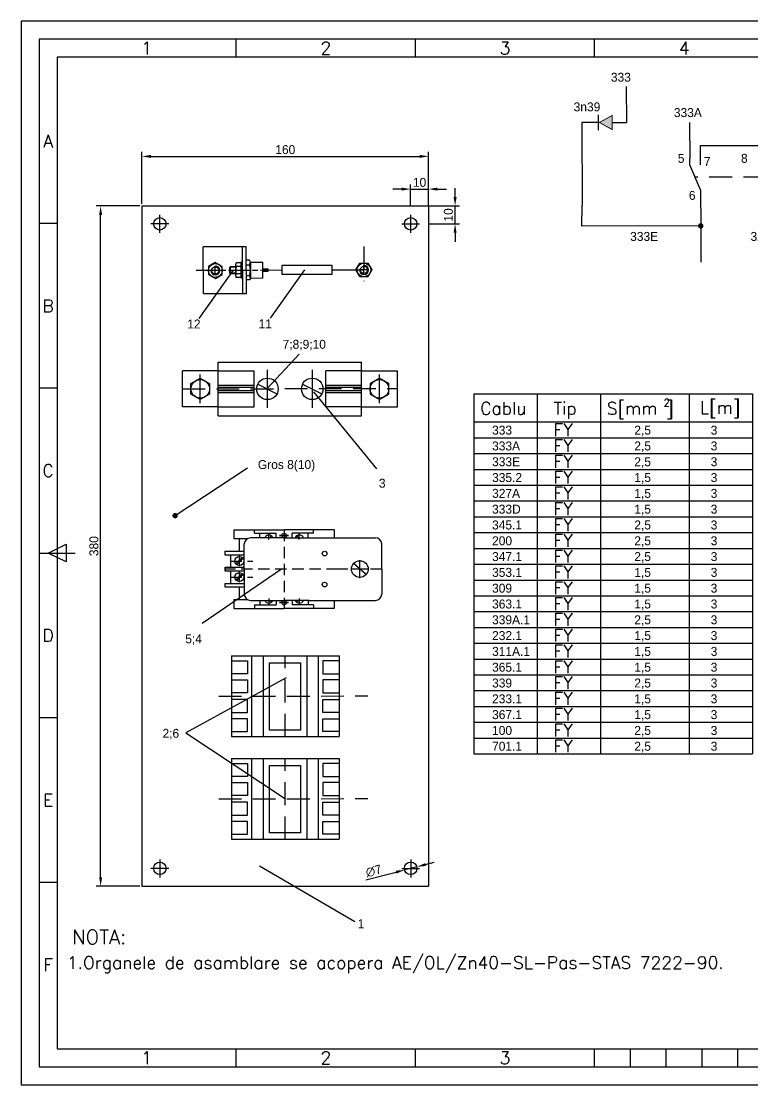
# Model space of a CAD drawing. Header units: millimetres. Extents: x 8 to 848, y 9 to 306.
# Drawn here: x 8.4 to 212.5, y 9.5 to 306.5 of the extents above; entities that cross this region are included whole.
import ezdxf
from ezdxf.enums import TextEntityAlignment as Align

# ---------------------------------------------------------------- set-up
doc = ezdxf.new("R2010")
doc.units = ezdxf.units.MM
for name, pattern in [('AM_ISO08W050x2', [9, 6, -0.75, 1.5, -0.75]), ('DASHDOT2', [12.7, 6.35, -3.175, 0, -3.175]), ('DASHED2', [9.525, 6.35, -3.175]), ('HIDDEN2', [4.7625, 3.175, -1.5875])]:
    doc.linetypes.add(name, pattern=pattern)
for name, color, linetype in [('AXE', 1, 'DASHDOT2'), ('CONTUR', 5, 'Continuous'), ('LIN_GR', 3, 'Continuous'), ('LIN_SUB', 7, 'Continuous'), ('SUBTIRI', 1, 'Continuous')]:
    doc.layers.add(name, color=color, linetype=linetype)
doc.styles.add('ISO', font='SIMPLEX.shx')
doc.styles.add('ISOCP', font='SIMPLEX.SHX')
doc.dimstyles.new('ISO-25', dxfattribs={"dimtxt": 2.5, "dimasz": 2.5, "dimexe": 1.25, "dimexo": 0.625, "dimtad": 1, "dimtxsty": 'Standard', "dimcen": 2.5, "dimadec": 0, "dimazin": 0, "dimtfac": 1, "dimtmove": 0, "dimatfit": 3, "dimfxl": 1, "dimarcsym": 0})

# ---------------------------------------------------------------- blocks, each defined once
blk = doc.blocks.new('a3')
at = {"color": 70}
for p, q in [((-360, 287), (-360, 292)), ((-310, 287), (-310, 292)), ((-260, 287), (-260, 292)), ((-410, 240.5), (-415, 240.5)), ((-410, 194.5), (-415, 194.5)), ((-415, 148.5), (-405, 148.5)), ((-412.5, 148.5), (-407.5, 151)), ((-407.5, 146), (-412.5, 148.5)), ((-407.5, 151), (-407.5, 146)), ((-410, 102.5), (-415, 102.5)), ((-410, 56.5), (-415, 56.5)), ((-360, 5), (-360, 10)), ((-310, 5), (-310, 10)), ((-260, 5), (-260, 10)), ((-250, 5), (-250, 10)), ((-240, 5), (-240, 10)), ((-230, 5), (-230, 10)), ((-220, 5), (-220, 10)), ((-260, 5), (-160, 5))]:
    blk.add_line(p, q, dxfattribs=at)
at = {"color": 240}
for points in [[(0, 297), (-420, 297), (-420, 0), (0, 0)], [(-5, 292), (-415, 292), (-415, 5), (-5, 5)]]:
    blk.add_lwpolyline(points, close=True, dxfattribs=at)
at = {"color": 70}
blk.add_lwpolyline([(-10, 287), (-410, 287), (-410, 10), (-10, 10)], close=True, dxfattribs=at)
at = {"color": 50}
for s, style, p in [('1', 'ISOCP', (-385, 289.5)), ('2', 'ISO', (-335, 289.5)), ('3', 'ISO', (-285, 289.5)), ('4', 'ISO', (-235, 289.5)), ('A', 'ISO', (-412.5, 263.5)), ('B', 'ISO', (-412.5, 217.5)), ('C', 'ISO', (-412.5, 171.5)), ('D', 'ISO', (-412.5, 125.5)), ('E', 'ISO', (-412.5, 79.5)), ('F', 'ISO', (-412.5, 33.5)), ('1', 'ISOCP', (-385, 7.5)), ('2', 'ISO', (-335, 7.5)), ('3', 'ISO', (-285, 7.5))]:
    blk.add_text(s, height=3.5, dxfattribs=dict(at, style=style)).set_placement(p, align=Align.MIDDLE)
blk = doc.blocks.new('*D14')
at = {"color": 0, "lineweight": -2, "transparency": 16777216}
for p, q in [((42.09, 255.52), (42.09, 269.99)), ((44.59, 268.74), (119.59, 268.74)), ((122.09, 255.52), (122.09, 269.99))]:
    blk.add_line(p, q, dxfattribs=at)
at = {"color": 0, "transparency": 16777216}
for points in [[(44.59, 269.15), (44.59, 268.32), (42.09, 268.74)], [(119.59, 269.15), (119.59, 268.32), (122.09, 268.74)]]:
    blk.add_solid(points, dxfattribs=at)
at = {"layer": 'Defpoints', "color": 0, "transparency": 16777216}
for p in [(122.09, 268.74), (42.09, 254.89), (122.09, 254.89)]:
    blk.add_point(p, dxfattribs=at)
at = {"color": 0, "transparency": 16777216, "insert": (82.09, 270.61), "char_height": 2.5, "attachment_point": 5}
blk.add_mtext('160', dxfattribs=at)
blk = doc.blocks.new('*D15')
at = {"color": 0, "lineweight": -2, "transparency": 16777216}
for p, q in [((41.46, 254.89), (29.31, 254.89)), ((30.56, 67.39), (30.56, 252.39)), ((41.46, 64.89), (29.31, 64.89))]:
    blk.add_line(p, q, dxfattribs=at)
at = {"color": 0, "transparency": 16777216}
for points in [[(30.15, 252.39), (30.98, 252.39), (30.56, 254.89)], [(30.15, 67.39), (30.98, 67.39), (30.56, 64.89)]]:
    blk.add_solid(points, dxfattribs=at)
at = {"layer": 'Defpoints', "color": 0, "transparency": 16777216}
for p in [(30.56, 254.89), (42.09, 254.89), (42.09, 64.89)]:
    blk.add_point(p, dxfattribs=at)
at = {"color": 0, "transparency": 16777216, "insert": (28.69, 159.89), "char_height": 2.5, "attachment_point": 5, "rotation": 90}
blk.add_mtext('380', dxfattribs=at)
blk = doc.blocks.new('*D16')
at = {"color": 0, "lineweight": -2, "transparency": 16777216}
for p, q in [((129.48, 257.39), (129.48, 259.89)), ((122.07, 254.89), (130.73, 254.89)), ((129.48, 249.89), (129.48, 254.89)), ((122.07, 249.89), (130.73, 249.89)), ((129.48, 247.39), (129.48, 244.89))]:
    blk.add_line(p, q, dxfattribs=at)
at = {"color": 0, "transparency": 16777216}
for points in [[(129.07, 257.39), (129.9, 257.39), (129.48, 254.89)], [(129.07, 247.39), (129.9, 247.39), (129.48, 249.89)]]:
    blk.add_solid(points, dxfattribs=at)
at = {"layer": 'Defpoints', "color": 0, "transparency": 16777216}
for p in [(121.45, 254.89), (129.48, 254.89), (121.45, 249.89)]:
    blk.add_point(p, dxfattribs=at)
at = {"color": 0, "transparency": 16777216, "insert": (127.61, 252.39), "char_height": 2.5, "attachment_point": 5, "rotation": 90}
blk.add_mtext('10', dxfattribs=at)
blk = doc.blocks.new('*D17')
at = {"color": 0, "lineweight": -2, "transparency": 16777216}
for p, q in [((114.57, 259.6), (112.07, 259.6)), ((117.07, 254.89), (117.07, 260.85)), ((117.07, 259.6), (122.07, 259.6)), ((122.07, 254.89), (122.07, 260.85)), ((124.57, 259.6), (127.07, 259.6))]:
    blk.add_line(p, q, dxfattribs=at)
at = {"color": 0, "transparency": 16777216}
for points in [[(114.57, 260.02), (114.57, 259.18), (117.07, 259.6)], [(124.57, 260.02), (124.57, 259.18), (122.07, 259.6)]]:
    blk.add_solid(points, dxfattribs=at)
at = {"layer": 'Defpoints', "color": 0, "transparency": 16777216}
for p in [(122.07, 259.6), (117.07, 254.27), (122.07, 254.27)]:
    blk.add_point(p, dxfattribs=at)
at = {"color": 0, "transparency": 16777216, "insert": (119.57, 261.47), "char_height": 2.5, "attachment_point": 5}
blk.add_mtext('10', dxfattribs=at)
blk = doc.blocks.new('*D18')
at = {"color": 0, "lineweight": -2, "transparency": 16777216}
for p, q in [((121.24, 70.97), (123.66, 71.59)), ((104.61, 66.68), (113.01, 68.85)), ((118.82, 70.34), (115.43, 69.47))]:
    blk.add_line(p, q, dxfattribs=at)
at = {"color": 0, "transparency": 16777216}
for points in [[(121.14, 71.37), (121.35, 70.56), (118.82, 70.34)], [(112.91, 69.25), (113.12, 68.44), (115.43, 69.47)]]:
    blk.add_solid(points, dxfattribs=at)
at = {"layer": 'Defpoints', "color": 0, "transparency": 16777216}
for p in [(115.43, 69.47), (118.82, 70.34)]:
    blk.add_point(p, dxfattribs=at)
at = {"color": 0, "transparency": 16777216, "insert": (106.77, 69.17), "char_height": 2.5, "attachment_point": 5, "rotation": 14.4469}
blk.add_mtext('∅7', dxfattribs=at)

msp = doc.modelspace()

# ---------------------------------------------------------------- linework, layer by layer
at = {"color": 2}
for p, q in [((177.2677, 288.2637), (177.3108, 278.1626)), ((169.6728, 278.201), (164.8951, 278.201)), ((164.8951, 278.201), (164.9327, 255.1138)), ((173.3023, 278.1626), (177.3108, 278.1626)), ((194.9469, 278.1582), (194.9901, 268.0571)), ((197.9901, 268.0391), (197.9901, 271.7866)), ((197.9901, 271.7866), (228.3664, 271.7866)), ((194.9901, 266.4216), (194.9901, 268.0571)), ((197.9901, 266.4035), (197.9901, 268.0391)), ((197.9901, 259.4216), (194.9901, 266.4216)), ((197.9901, 259.4216), (198.0333, 249.3204)), ((164.8951, 249.2743), (164.9327, 255.1138)), ((198.0333, 249.3204), (164.8951, 249.2743)), ((198.0333, 249.3204), (198.0764, 239.2193)), ((71.1967, 243.4774), (59.1967, 243.4378)), ((59.2396, 230.4364), (59.1967, 243.4378)), ((70.2395, 230.4742), (70.1967, 243.4741)), ((71.2395, 230.4774), (71.1967, 243.4774)), ((66.6444, 237.8242), (66.8005, 237.9797)), ((66.6501, 236.0937), (66.6444, 237.8242)), ((66.8005, 237.9797), (68.2147, 237.9844)), ((66.8072, 235.9392), (66.8005, 237.9797)), ((68.2131, 238.4805), (68.2231, 235.4484)), ((69.6548, 238.9904), (68.3681, 238.9862)), ((69.6582, 237.9801), (68.3714, 237.9758)), ((70.2107, 239.221), (69.8107, 239.2197)), ((69.8107, 239.2197), (69.8255, 234.7197)), ((69.8131, 238.4858), (69.8231, 235.4536)), ((70.2146, 238.046), (69.8146, 238.0447)), ((72.0612, 239.7402), (71.209, 239.7374)), ((71.2131, 238.4774), (72.0654, 238.4802)), ((72.3584, 239.2294), (72.0612, 239.7402)), ((72.3584, 239.2294), (75.8568, 239.241)), ((72.3584, 239.2294), (72.3732, 234.733)), ((75.8716, 234.7435), (75.8569, 239.1995)), ((66.8072, 235.9392), (66.6501, 236.0937)), ((68.2215, 235.9439), (66.8072, 235.9392)), ((69.6648, 235.9583), (68.378, 235.9541)), ((69.6682, 234.948), (68.3814, 234.9437)), ((70.2216, 235.896), (69.8216, 235.8947)), ((70.2255, 234.721), (69.8255, 234.7197)), ((71.223, 235.4774), (72.0753, 235.4802)), ((72.3732, 234.733), (72.0794, 234.2202)), ((72.3731, 234.7734), (75.8715, 234.7849)), ((75.863, 237.3447), (77.2827, 237.3494)), ((75.8653, 236.6633), (77.2849, 236.6679)), ((77.2838, 237.0087), (77.2827, 237.3494)), ((77.2838, 237.0087), (81.1178, 237.0245)), ((77.2849, 236.6679), (77.2838, 237.0087)), ((95.0524, 237.0175), (104.0526, 237.0547)), ((72.0794, 234.2202), (71.2272, 234.2174)), ((59.2396, 230.4364), (71.2348, 230.4673)), ((71.2395, 230.4671), (71.2395, 230.4774)), ((63.3678, 196.3101), (63.3678, 211.3101)), ((63.3678, 211.3101), (103.3678, 211.3101)), ((103.3678, 196.3101), (103.3678, 211.3101)), ((53.3678, 198.8101), (53.3678, 208.8101)), ((63.3678, 208.8101), (53.3678, 208.8101)), ((63.3678, 208.8101), (73.3678, 208.8101)), ((73.3678, 198.8101), (73.3678, 208.8101)), ((77.1552, 198.4978), (77.1552, 209.1225)), ((89.6824, 198.4978), (89.6824, 209.1225)), ((93.3678, 198.8101), (93.3678, 208.8101)), ((103.3678, 208.8101), (93.3678, 208.8101)), ((103.3678, 208.8101), (113.3678, 208.8101)), ((113.3678, 198.8101), (113.3678, 208.8101)), ((58.3678, 199.8101), (58.3678, 207.8101)), ((74.4275, 205.1376), (79.7623, 202.3917)), ((86.9392, 205.16), (92.274, 202.4141)), ((108.3678, 199.8101), (108.3678, 207.8101)), ((63.3678, 204.8101), (73.3678, 204.8101)), ((63.3678, 204.3101), (73.3678, 204.3101)), ((63.3678, 203.3101), (73.3678, 203.3101)), ((63.3678, 202.8101), (73.3678, 202.8101)), ((93.3678, 204.8101), (103.3678, 204.8101)), ((93.3678, 204.3101), (103.3678, 204.3101)), ((93.3678, 203.3101), (103.3678, 203.3101)), ((93.3678, 202.8101), (103.3678, 202.8101)), ((63.3678, 198.8101), (53.3678, 198.8101)), ((63.3678, 198.8101), (73.3678, 198.8101)), ((63.3678, 196.3101), (103.3678, 196.3101)), ((103.3678, 198.8101), (93.3678, 198.8101)), ((103.3678, 198.8101), (113.3678, 198.8101)), ((67.7614, 164.4842), (81.7614, 164.4842)), ((67.7614, 164.4842), (67.7614, 161.9842)), ((73.5114, 163.4842), (73.5114, 164.4842)), ((73.5114, 163.4842), (79.5114, 163.4842)), ((75.0114, 162.2342), (75.0114, 163.4842)), ((79.5114, 162.2342), (79.5114, 163.4842)), ((95.7614, 164.4842), (81.7614, 164.4842)), ((90.0114, 163.4842), (84.0114, 163.4842)), ((84.0114, 162.2342), (84.0114, 163.4842)), ((88.5114, 162.2342), (88.5114, 163.4842)), ((90.0114, 163.4842), (90.0114, 164.4842)), ((95.7614, 164.4842), (95.7614, 162.2342)), ((67.7614, 161.9842), (71.6027, 161.9842)), ((69.2614, 161.9842), (69.2614, 158.4842)), ((70.6538, 153.4842), (70.6538, 160.4949)), ((81.7614, 162.2342), (72.4279, 162.2342)), ((77.7574, 162.2342), (78.2595, 162.7356)), ((78.2751, 162.2342), (78.4915, 162.4518)), ((81.7614, 162.2342), (107.3086, 162.2342)), ((85.2477, 162.2342), (85.0313, 162.4518)), ((85.7654, 162.2342), (85.2633, 162.7356)), ((109.0418, 153.4874), (109.0418, 160.498)), ((65.2614, 158.4842), (70.6538, 158.4842)), ((65.2614, 158.4842), (65.2614, 157.4842)), ((65.2614, 157.4842), (70.6538, 157.4842)), ((66.7614, 157.4842), (66.7614, 153.9842)), ((68.3043, 155.0235), (70.0186, 156.7356)), ((68.5564, 154.7482), (70.2506, 156.4518)), ((104.6543, 151.9555), (101.1369, 155.0129)), ((65.2614, 153.9842), (70.6538, 153.9842)), ((65.2614, 153.9842), (65.2614, 152.9842)), ((65.2614, 152.9842), (70.6538, 152.9842)), ((66.7614, 152.9842), (66.7614, 149.4842)), ((68.3043, 150.5235), (70.0186, 152.2356)), ((68.5564, 150.2482), (70.2506, 151.9518)), ((70.6538, 153.4842), (70.6538, 146.4735)), ((109.0418, 153.4874), (109.0418, 146.4767)), ((65.2614, 149.4842), (70.6538, 149.4842)), ((65.2614, 149.4842), (65.2614, 148.4842)), ((65.2614, 148.4842), (70.6538, 148.4842)), ((69.2614, 148.4842), (69.2614, 144.9842)), ((67.7614, 144.9842), (67.7614, 142.4842)), ((67.7614, 144.9842), (71.6027, 144.9842)), ((72.4279, 144.7342), (81.7614, 144.7342)), ((73.5114, 143.4842), (79.5114, 143.4842)), ((73.5114, 143.4842), (73.5114, 142.4842)), ((75.0114, 144.7342), (75.0114, 143.4842)), ((77.7574, 144.7342), (78.2595, 144.2328)), ((78.2751, 144.7342), (78.4915, 144.5166)), ((79.5114, 144.7342), (79.5114, 143.4842)), ((88.7373, 144.7342), (81.7614, 144.7342)), ((84.0114, 144.7342), (84.0114, 143.4842)), ((90.0114, 143.4842), (84.0114, 143.4842)), ((85.2477, 144.7342), (85.0313, 144.5166)), ((85.7654, 144.7342), (85.2633, 144.2328)), ((88.5114, 144.7342), (88.5114, 143.4842)), ((88.7373, 144.7342), (107.0792, 144.7342)), ((90.0114, 143.4842), (90.0114, 142.4842)), ((95.7614, 144.7342), (95.7614, 142.4842)), ((107.0792, 144.7342), (107.2677, 144.7374)), ((67.7614, 142.4842), (81.7614, 142.4842)), ((95.7614, 142.4842), (81.7614, 142.4842)), ((67.0886, 129.2309), (67.0886, 106.7309)), ((67.0886, 129.2309), (97.0886, 129.2309)), ((97.0886, 129.2309), (97.0886, 106.7309)), ((67.0886, 106.7309), (97.0886, 106.7309)), ((67.0886, 100.5517), (67.0886, 78.0517)), ((67.0886, 100.5517), (97.0886, 100.5517)), ((97.0886, 100.5517), (97.0886, 78.0517)), ((67.0886, 78.0517), (97.0886, 78.0517))]:
    msp.add_line(p, q, dxfattribs=at)
at = {"color": 1, "linetype": 'DASHED2'}
for p, q in [((225.814, 262.9144), (196.4901, 262.9216)), ((53.3678, 203.8101), (113.3678, 203.9353)), ((82.0886, 106.7309), (82.0886, 129.2309)), ((63.515, 117.9734), (105.1462, 118.0603)), ((82.0886, 78.0517), (82.0886, 100.5517)), ((63.515, 89.2942), (105.1462, 89.3811))]:
    msp.add_line(p, q, dxfattribs=at)
at = {"color": 1}
for p, q in [((49.5886, 249.8912), (44.5886, 249.8912)), ((47.0886, 247.3912), (47.0886, 252.3912)), ((114.5886, 249.8912), (119.5886, 249.8912)), ((117.0886, 247.3912), (117.0886, 252.3912)), ((66.801, 237.8247), (66.6444, 237.8242)), ((68.2153, 237.8294), (66.801, 237.8247)), ((67.5405, 236.9739), (57.9883, 223.4597)), ((68.221, 236.0989), (66.6501, 236.0937)), ((87.4548, 237.0307), (77.9026, 223.5165)), ((76.9111, 203.8592), (85.9394, 213.4971)), ((89.9325, 202.9677), (107.5636, 181.4439)), ((134.7064, 202.3899), (212.4614, 202.3899)), ((134.7064, 202.3899), (134.7064, 101.8788)), ((152.378, 202.3899), (152.378, 101.8788)), ((170.0496, 202.3899), (170.0496, 101.8788)), ((194.7898, 202.3899), (194.7898, 101.8788)), ((212.4614, 202.3899), (212.4614, 101.8788)), ((134.7064, 194.571), (212.4614, 194.571)), ((134.7064, 190.1571), (212.4614, 190.1571)), ((134.7064, 185.7432), (212.4614, 185.7432)), ((51.3543, 168.4071), (71.5827, 181.7982)), ((134.7064, 181.3293), (212.4614, 181.3293)), ((134.7064, 176.9153), (212.4614, 176.9153)), ((134.7064, 172.5014), (212.4614, 172.5014)), ((134.7064, 168.0875), (212.4614, 168.0875)), ((134.7064, 163.6736), (212.4614, 163.6736)), ((134.7064, 159.2597), (212.4614, 159.2597)), ((102.8956, 150.9842), (102.8956, 155.9842)), ((134.7064, 154.8458), (212.4614, 154.8458)), ((81.0054, 153.4842), (58.8823, 138.3222)), ((105.3956, 153.4842), (100.3956, 153.4842)), ((134.7064, 150.4319), (212.4614, 150.4319)), ((134.7064, 146.018), (212.4614, 146.018)), ((134.7064, 141.604), (212.4614, 141.604)), ((134.7064, 137.1901), (212.4614, 137.1901)), ((134.7064, 132.7762), (212.4614, 132.7762)), ((67.0886, 127.8578), (71.5645, 127.8578)), ((71.5645, 127.8578), (71.5645, 124.2678)), ((72.7943, 106.7309), (72.7943, 129.2309)), ((75.9712, 106.7309), (75.9712, 129.2309)), ((88.206, 106.7309), (88.206, 129.2309)), ((91.383, 106.7309), (91.383, 129.2309)), ((92.6128, 127.8578), (92.6128, 124.2678)), ((97.0886, 127.8578), (92.6128, 127.8578)), ((134.7064, 128.3623), (212.4614, 128.3623)), ((82.3388, 123.138), (54.3655, 107.7358)), ((71.5645, 124.2678), (67.0886, 124.2678)), ((67.0886, 122.5283), (71.5645, 122.5283)), ((71.5645, 122.5283), (71.5645, 118.9383)), ((92.6128, 124.2678), (97.0886, 124.2678)), ((97.0886, 122.5283), (92.6128, 122.5283)), ((92.6128, 122.5283), (92.6128, 118.9383)), ((134.7064, 123.9484), (212.4614, 123.9484)), ((71.5645, 118.9383), (67.0886, 118.9383)), ((92.6128, 118.9383), (97.0886, 118.9383)), ((134.7064, 119.5345), (212.4614, 119.5345)), ((71.5645, 117.0235), (67.0886, 117.0235)), ((71.5645, 113.4335), (71.5645, 117.0235)), ((92.6128, 117.0235), (97.0886, 117.0235)), ((92.6128, 113.4335), (92.6128, 117.0235)), ((67.0886, 113.4335), (71.5645, 113.4335)), ((97.0886, 113.4335), (92.6128, 113.4335)), ((134.7064, 115.1206), (212.4614, 115.1206)), ((71.5645, 111.694), (67.0886, 111.694)), ((71.5645, 108.104), (71.5645, 111.694)), ((92.6128, 108.104), (92.6128, 111.694)), ((92.6128, 111.694), (97.0886, 111.694)), ((134.7064, 110.7066), (212.4614, 110.7066)), ((54.3655, 107.7358), (82.1219, 89.333)), ((67.0886, 108.104), (71.5645, 108.104)), ((97.0886, 108.104), (92.6128, 108.104)), ((134.7064, 106.2927), (212.4614, 106.2927)), ((134.7064, 101.8788), (212.4614, 101.8788)), ((67.0886, 99.1785), (71.5645, 99.1785)), ((71.5645, 99.1785), (71.5645, 95.5885)), ((72.7943, 78.0517), (72.7943, 100.5517)), ((75.9712, 78.0517), (75.9712, 100.5517)), ((88.206, 78.0517), (88.206, 100.5517)), ((91.383, 78.0517), (91.383, 100.5517)), ((92.6128, 99.1785), (92.6128, 95.5885)), ((97.0886, 99.1785), (92.6128, 99.1785)), ((71.5645, 95.5885), (67.0886, 95.5885)), ((92.6128, 95.5885), (97.0886, 95.5885)), ((67.0886, 93.8491), (71.5645, 93.8491)), ((71.5645, 93.8491), (71.5645, 90.2591)), ((97.0886, 93.8491), (92.6128, 93.8491)), ((92.6128, 93.8491), (92.6128, 90.2591)), ((71.5645, 90.2591), (67.0886, 90.2591)), ((92.6128, 90.2591), (97.0886, 90.2591)), ((71.5645, 88.3442), (67.0886, 88.3442)), ((71.5645, 84.7542), (71.5645, 88.3442)), ((92.6128, 88.3442), (97.0886, 88.3442)), ((92.6128, 84.7542), (92.6128, 88.3442)), ((67.0886, 84.7542), (71.5645, 84.7542)), ((97.0886, 84.7542), (92.6128, 84.7542)), ((71.5645, 83.0148), (67.0886, 83.0148)), ((71.5645, 79.4248), (71.5645, 83.0148)), ((92.6128, 79.4248), (92.6128, 83.0148)), ((92.6128, 83.0148), (97.0886, 83.0148)), ((67.0886, 79.4248), (71.5645, 79.4248)), ((97.0886, 79.4248), (92.6128, 79.4248)), ((47.0886, 72.3912), (47.0886, 67.3912)), ((117.0886, 72.3912), (117.0886, 67.3912)), ((49.5886, 69.8912), (44.5886, 69.8912)), ((74.9421, 70.6311), (101.528, 55.0401)), ((114.5886, 69.8912), (119.5886, 69.8912))]:
    msp.add_line(p, q, dxfattribs=at)
at = {"color": 1, "linetype": 'HIDDEN2'}
for p, q in [((77.5114, 161.7342), (77.5114, 163.4842)), ((81.7614, 164.4842), (81.7614, 142.4842)), ((81.7663, 164.1087), (81.7663, 161.6087)), ((86.0114, 161.7342), (86.0114, 163.4842)), ((83.0064, 162.8587), (80.5064, 162.8587)), ((80.5163, 162.8587), (83.0163, 162.8587)), ((69.2614, 157.4842), (69.2614, 153.9842)), ((66.7614, 155.7342), (73.0114, 155.7342)), ((96.7494, 153.4842), (65.2614, 153.4842)), ((69.2614, 152.9842), (69.2614, 149.4842)), ((109.0418, 153.4842), (96.7494, 153.4842)), ((66.7614, 151.2342), (73.0114, 151.2342)), ((77.5114, 145.2342), (77.5114, 143.4842)), ((83.0064, 144.1097), (80.5064, 144.1097)), ((80.5163, 144.1097), (83.0163, 144.1097)), ((86.0114, 145.2342), (86.0114, 143.4842))]:
    msp.add_line(p, q, dxfattribs=at)
at = {"color": 2, "const_width": 0.24, "flags": 128}
msp.add_lwpolyline([(169.7724, 278.201), (173.3023, 276.2391), (173.3023, 280.163)], close=True, dxfattribs=at)
at = {"color": 2, "flags": 128}
msp.add_lwpolyline([(169.548, 276.0362), (169.548, 280.368)], dxfattribs=at)
at = {"color": 2, "const_width": 0.75}
msp.add_lwpolyline([(197.6583, 249.3204, 1), (198.4083, 249.3204, 1)], format="xyb", close=True, dxfattribs=at)
at = {"color": 2}
for points in [[(62.5732, 234.6513), (64.4964, 235.7701), (64.489, 237.995), (62.5585, 239.1011), (60.6354, 237.9823), (60.6427, 235.7574)], [(81.2598, 238.3153), (95.0524, 238.3153), (95.0524, 235.7461), (81.2598, 235.7461)], [(106.2775, 237.0307), (105.1651, 235.1039), (102.9402, 235.1039), (101.8277, 237.0307), (102.9402, 238.9575), (105.1651, 238.9575)], [(60.9659, 202.3101), (58.3678, 200.8101), (55.7698, 202.3101), (55.7698, 205.3101), (58.3678, 206.8101), (60.9659, 205.3101)], [(105.7698, 202.3101), (108.3678, 200.8101), (110.9659, 202.3101), (110.9659, 205.3101), (108.3678, 206.8101), (105.7698, 205.3101)]]:
    msp.add_lwpolyline(points, close=True, dxfattribs=at)
at = {"color": 1, "const_width": 0.75}
msp.add_lwpolyline([(50.9793, 168.4071, 1), (51.7293, 168.4071, 1)], format="xyb", close=True, dxfattribs=at)
at = {"color": 1}
for points in [[(77.7134, 108.518), (77.7134, 127.2888), (86.3219, 127.2888), (86.3219, 108.518)], [(77.7134, 79.8388), (77.7134, 98.6095), (86.3219, 98.6095), (86.3219, 79.8388)]]:
    msp.add_lwpolyline(points, close=True, dxfattribs=at)
at = {"color": 2}
for centre, radius in [((47.0886, 249.8912), 1.75), ((117.0886, 249.8912), 1.75), ((62.5659, 236.8762), 1.9268), ((62.5659, 236.8762), 1.0152), ((104.0526, 237.0307), 1.9268), ((104.0526, 237.0307), 1.0152), ((58.3678, 203.8101), 2.5981), ((77.1178, 203.8101), 3), ((89.6178, 203.8101), 3), ((108.3678, 203.8101), 2.5981), ((81.7663, 162.8587), 0.6255), ((93.0671, 157.8005), 0.6496), ((69.2705, 155.7342), 1.25), ((102.8956, 153.4842), 2.3302), ((69.2705, 151.2342), 1.25), ((93.0671, 149.1679), 0.6496), ((81.7663, 144.1097), 0.6255), ((47.0886, 69.8912), 1.75), ((117.0886, 69.8912), 1.75)]:
    msp.add_circle(centre, radius, dxfattribs=at)
for centre, radius, start, end in [((69.1062, 238.4834), 0.8931, 145.741966, 214.635711), ((71.559, 236.9754), 3.3409, 162.576365, 197.801313), ((68.92, 238.4828), 0.8931, 325.741966, 34.635711), ((66.4772, 236.9587), 3.3409, 342.576365, 17.801313), ((70.2254, 239.6317), 2.1706, 327.9623, 349.320379), ((68.4105, 236.9682), 3.9554, 337.902674, 22.475003), ((69.1162, 235.4513), 0.8931, 145.741966, 214.635711), ((68.93, 235.4507), 0.8931, 325.741966, 34.635711), ((70.2429, 234.3167), 2.1706, 11.057298, 32.415377), ((72.554, 160.3311), 1.9072, 93.790196, 175.074853), ((77.5114, 161.7342), 1.25, 23.578178, 156.421822), ((86.0114, 161.7342), 1.25, 23.578178, 156.421822), ((107.1416, 160.3343), 1.9072, 4.925147, 86.209804), ((72.554, 146.6373), 1.9072, 184.925147, 266.209804), ((107.1416, 146.6404), 1.9072, 273.790196, 355.074853), ((77.5114, 145.2342), 1.25, 203.578178, 336.421822), ((86.0114, 145.2342), 1.25, 203.578178, 336.421822)]:
    msp.add_arc(centre, radius, start, end, dxfattribs=at)
msp.add_solid([(169.7657, 278.1918), (173.2836, 280.1169), (173.3074, 276.2905)], dxfattribs=at)
at = {"layer": 'AXE'}
for p, q in [((104.0544, 243.5432), (104.0516, 233.3043)), ((62.57, 235.6262), (62.5618, 238.1262)), ((104.0526, 235.7807), (104.0526, 238.2807)), ((63.8159, 236.8803), (61.3159, 236.8721)), ((105.3026, 237.0307), (102.8026, 237.0307))]:
    msp.add_line(p, q, dxfattribs=at)
at = {"layer": 'CONTUR', "color": 1}
for centre, start, end in [((62.5659, 236.8762), 180.188839, 90.188839), ((104.0526, 237.0307), 180, 90)]:
    msp.add_arc(centre, 1.25, start, end, dxfattribs=at)
at = {"layer": 'LIN_GR', "color": 3}
for p, q in [((42.0886, 254.8912), (122.0886, 254.8912)), ((42.0886, 254.8912), (42.0886, 64.8912)), ((122.0886, 254.8912), (122.0886, 64.8912)), ((42.0886, 64.8912), (122.0886, 64.8912))]:
    msp.add_line(p, q, dxfattribs=at)
at = {"layer": 'SUBTIRI', "linetype": 'AM_ISO08W050x2'}
msp.add_line((57.2182, 236.9313), (77.8627, 237.0166), dxfattribs=at)

# ---------------------------------------------------------------- block references
at = {"color": 1}
msp.add_blockref('a3', (428.4177, 9.4741), dxfattribs=at)

# ---------------------------------------------------------------- texts
at = {"color": 2}
for s, p in [('333', (172.9618, 289.6044)), ('3n39', (162.576, 281.3159)), ('333A', (190.5379, 279.7159)), ('5', (191.6402, 266.941)), ('7', (198.9151, 266.0599)), ('8', (209.2763, 266.9367)), ('6', (194.7265, 256.5889)), ('333E', (178.3375, 245.1355)), ('327A', (211.9217, 245.1355)), ('333', (139.8065, 191.0354)), ('2,5', (179.5016, 191.0354)), ('3', (200.8155, 191.0354)), ('333A', (139.8065, 186.6214)), ('2,5', (179.5016, 186.6214)), ('3', (200.8155, 186.6214)), ('333E', (139.8065, 182.2075)), ('2,5', (179.5016, 182.2075)), ('3', (200.8155, 182.2075)), ('335.2', (139.8065, 177.7936)), ('1,5', (179.5016, 177.7936)), ('3', (200.8155, 177.7936)), ('327A', (139.8065, 173.3797)), ('1,5', (179.5016, 173.3797)), ('3', (200.8155, 173.3797)), ('333D', (139.8065, 168.9658)), ('1,5', (179.5016, 168.9658)), ('3', (200.8155, 168.9658)), ('345.1', (139.8065, 164.5519)), ('2,5', (179.5016, 164.5519)), ('3', (200.8155, 164.5519)), ('200', (139.8065, 160.138)), ('2,5', (179.5016, 160.138)), ('3', (200.8155, 160.138)), ('347.1', (139.8065, 155.7241)), ('2,5', (179.5016, 155.7241)), ('3', (200.8155, 155.7241)), ('353.1', (139.8065, 151.3101)), ('1,5', (179.5016, 151.3101)), ('3', (200.8155, 151.3101)), ('309', (139.8065, 146.8962)), ('1,5', (179.5016, 146.8962)), ('3', (200.8155, 146.8962)), ('363.1', (139.8065, 142.4823)), ('1,5', (179.5016, 142.4823)), ('3', (200.8155, 142.4823)), ('339A.1', (139.8065, 138.0684)), ('2,5', (179.5016, 138.0684)), ('3', (200.8155, 138.0684)), ('232.1', (139.8065, 133.6545)), ('1,5', (179.5016, 133.6545)), ('3', (200.8155, 133.6545)), ('311A.1', (139.8065, 129.2406)), ('1,5', (179.5016, 129.2406)), ('3', (200.8155, 129.2406)), ('365.1', (139.8065, 124.8267)), ('1,5', (179.5016, 124.8267)), ('3', (200.8155, 124.8267)), ('339', (139.8065, 120.4128)), ('2,5', (179.5016, 120.4128)), ('3', (200.8155, 120.4128)), ('233.1', (139.8065, 115.9988)), ('1,5', (179.5016, 115.9988)), ('3', (200.8155, 115.9988)), ('367.1', (139.8065, 111.5849)), ('1,5', (179.5016, 111.5849)), ('3', (200.8155, 111.5849)), ('100', (139.8065, 107.171)), ('2,5', (179.5016, 107.171)), ('3', (200.8155, 107.171)), ('701.1', (139.8065, 102.7571)), ('2,5', (179.5016, 102.7571)), ('3', (200.8155, 102.7571))]:
    msp.add_text(s, height=2.5, dxfattribs=at).set_placement(p)
at = {"color": 1}
for s, p in [('12', (54.7278, 220.6728)), ('11', (74.6421, 220.7295)), ('7;8;9;10', (81.3503, 215.0063)), ('Gros 8(10)', (74.4494, 181.421)), ('3', (108.2137, 176.2164)), ('5;4', (54.1769, 132.7534)), ('2;6', (47.8242, 106.3627)), ('1', (102.2991, 53.1901))]:
    msp.add_text(s, height=2.5, dxfattribs=at).set_placement(p)
at = {"layer": 'LIN_GR', "color": 3, "style": 'ISOCP'}
msp.add_text('NOTA:', height=4, dxfattribs=at).set_placement((22.6038, 48.7323))
at = {"layer": 'LIN_SUB', "color": 2, "style": 'ISOCP'}
for s, height, p in [('Cablu', 3.5, (136.4905, 196.6243)), ('Tip', 3.5, (156.9391, 196.6243)), ('S[mm ]', 3.5, (171.8337, 196.6243)), ('2', 2.1, (187.6418, 198.8831)), ('L[m]', 3.5, (197.8362, 196.8765)), ('FY', 3.5, (156.9391, 190.6016)), ('FY', 3.5, (156.9391, 186.1877)), ('FY', 3.5, (156.9391, 181.7738)), ('FY', 3.5, (156.9391, 177.3598)), ('FY', 3.5, (156.9391, 172.9459)), ('FY', 3.5, (156.9391, 168.532)), ('FY', 3.5, (156.9391, 164.1181)), ('FY', 3.5, (156.9391, 159.7042)), ('FY', 3.5, (156.9391, 155.2903)), ('FY', 3.5, (156.9391, 150.8764)), ('FY', 3.5, (156.9391, 146.4625)), ('FY', 3.5, (156.9391, 142.0485)), ('FY', 3.5, (156.9391, 137.6346)), ('FY', 3.5, (156.9391, 133.2207)), ('FY', 3.5, (156.9391, 128.8068)), ('FY', 3.5, (156.9391, 124.3929)), ('FY', 3.5, (156.9391, 119.979)), ('FY', 3.5, (156.9391, 115.5651)), ('FY', 3.5, (156.9391, 111.1512)), ('FY', 3.5, (156.9391, 106.7372)), ('FY', 3.5, (156.9391, 102.3233)), ('1.Organele de asamblare se acopera AE/OL/Zn40-SL-Pas-STAS 7222-90.', 3.5, (21.1409, 41.8276))]:
    msp.add_text(s, height=height, dxfattribs=at).set_placement(p)

# ---------------------------------------------------------------- dimensions: what is measured, and where the dimension line sits
at = {"color": 1}
for base, p1, p2, picture, middle in [((122.0886, 268.7364), (42.0886, 254.8912), (122.0886, 254.8912), '*D14', (82.0886, 270.6114)), ((122.0703, 259.5996), (117.0703, 254.2662), (122.0703, 254.2662), '*D17', (119.5703, 261.4746))]:
    dim = msp.add_linear_dim(base=base, p1=p1, p2=p2, dimstyle='ISO-25', override={"dimlfac": 2}, dxfattribs=at)
    dim.commit()
    dim.dimension.update_dxf_attribs({"geometry": picture, "text_midpoint": middle})
for base, p1, p2, picture, middle in [((129.483, 254.8912), (121.4453, 249.8912), (121.4453, 254.8912), '*D16', (127.608, 252.3912)), ((30.5624, 254.8912), (42.0886, 64.8912), (42.0886, 254.8912), '*D15', (28.6874, 159.8912))]:
    dim = msp.add_linear_dim(base=base, p1=p1, p2=p2, angle=90, dimstyle='ISO-25', override={"dimlfac": 2}, dxfattribs=at)
    dim.commit()
    dim.dimension.update_dxf_attribs({"geometry": picture, "text_midpoint": middle})
dim = msp.add_diameter_dim_2p(p1=(118.8216, 70.343), p2=(115.4322, 69.4698), dimstyle='ISO-25', override={"dimlfac": 2}, dxfattribs=at)
dim.commit()
dim.dimension.update_dxf_attribs({"geometry": '*D18', "text_midpoint": (107.2329, 67.3574), "dimtype": 163})

doc.saveas('drawing.dxf')
